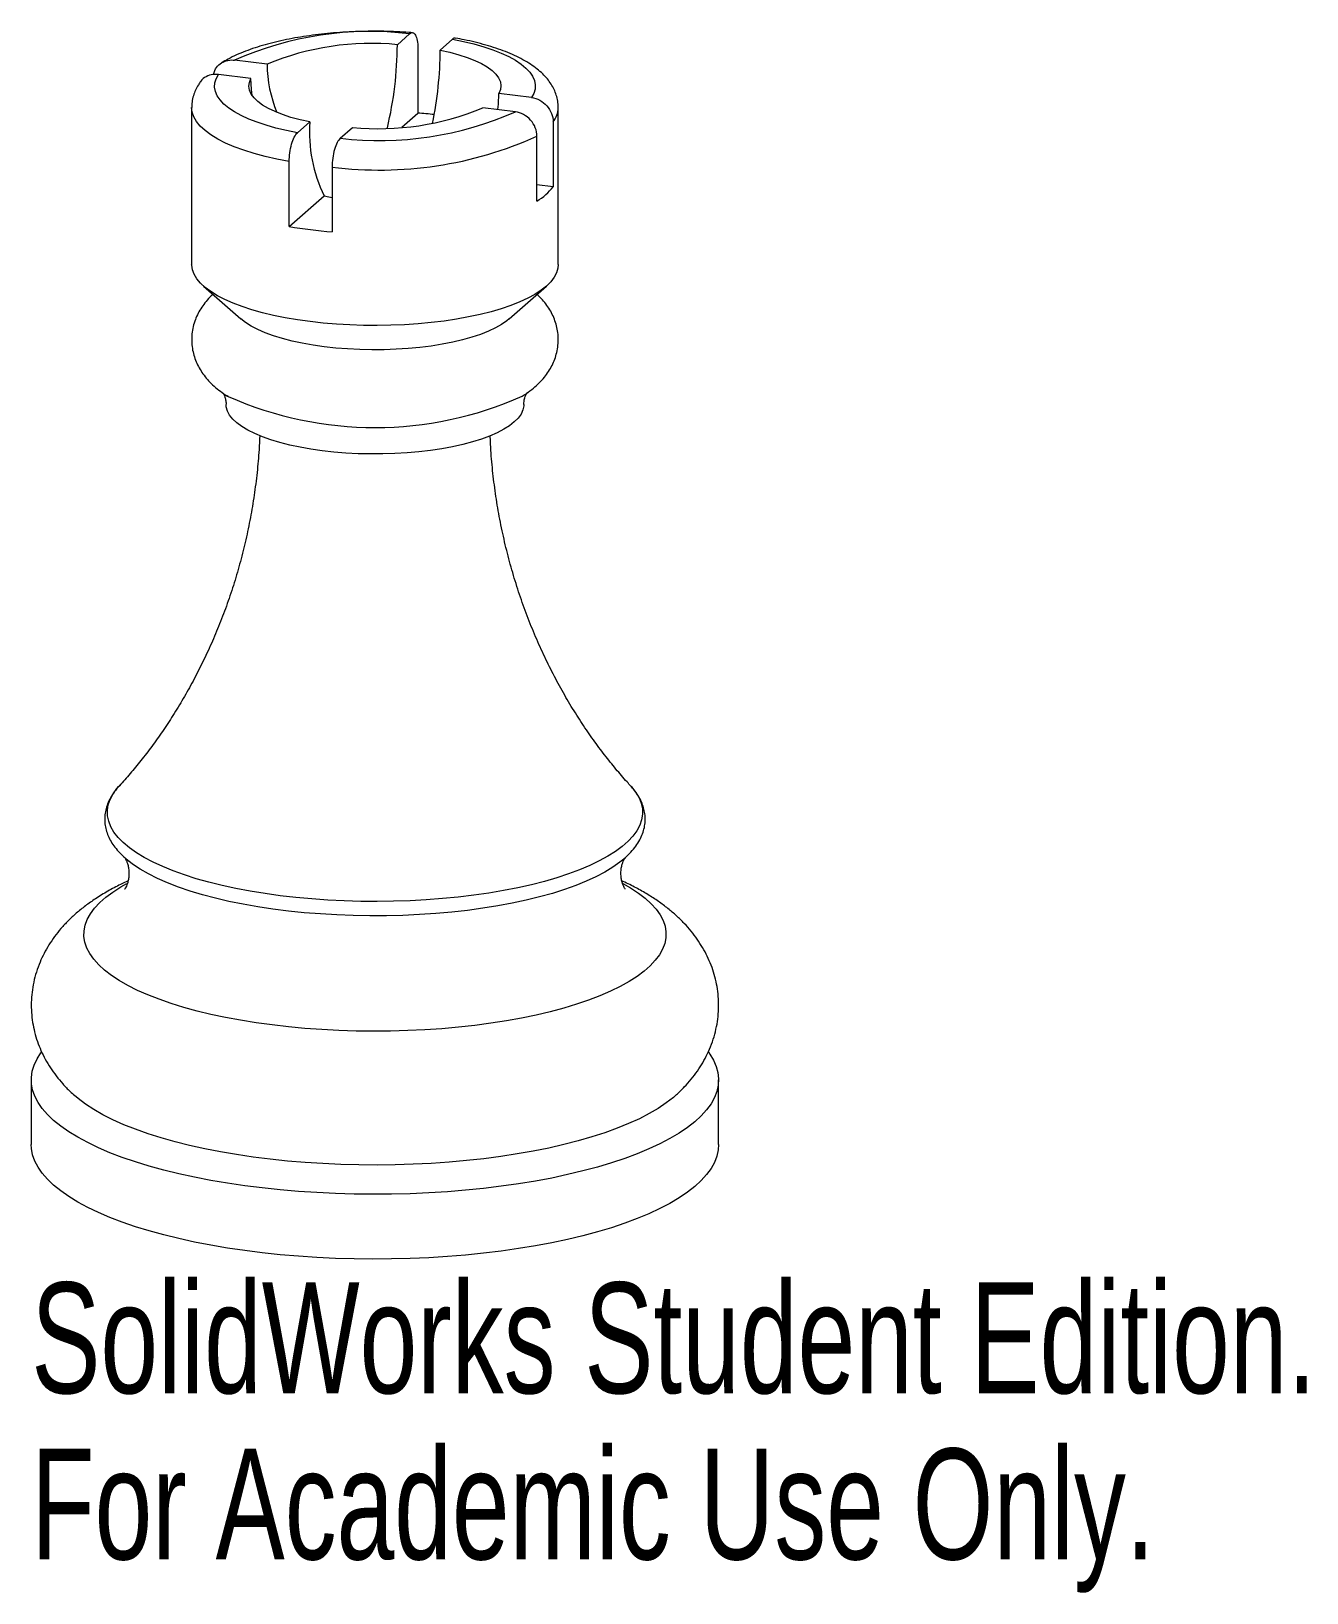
# Paper-space layout '_Dimetric' of a CAD drawing. Header units: millimetres. Extents: x -15 to 40.7, y -19.6 to 48.6.
import ezdxf

# ---------------------------------------------------------------- set-up
doc = ezdxf.new("R2010")
doc.units = ezdxf.units.MM
doc.styles.add('SLDTEXTSTYLE0', font='TXT', dxfattribs={"width": 0.7})

psp = doc.layouts.new('_Dimetric')

# ---------------------------------------------------------------- linework, layer by layer
at = {"color": 7, "linetype": 'Continuous', "lineweight": 15}
for p, q in [((0.977, 48.002), (1.514, 48.476)), ((1.871, 47.848), (1.871, 45.019)), ((2.848, 47.766), (3.385, 48.24)), ((-4.705, 47.147), (-6.127, 47.326)), ((-5.413, 46.523), (-6.834, 46.702)), ((6.834, 45.693), (5.413, 45.872)), ((-8, 45.255), (-8, 38.41)), ((1.176, 44.407), (1.871, 45.019)), ((6.127, 45.069), (4.705, 45.248)), ((8, 38.41), (8, 45.255)), ((-3.385, 44.155), (-2.848, 44.629)), ((-1.514, 43.92), (-0.977, 44.393)), ((7.778, 44.631), (7.778, 41.803)), ((7.071, 41.179), (7.071, 44.008)), ((-3.742, 40.069), (-3.742, 42.898)), ((-1.871, 42.662), (-1.871, 39.834)), ((7.778, 41.803), (7.071, 41.892)), ((-3.742, 40.069), (-2.222, 41.409)), ((-7.483, 37.468), (-5.855, 36.032)), ((5.855, 36.032), (7.483, 37.468)), ((-6.403, 32.645), (-6.45, 32.674)), ((-10.672, 12.311), (-10.857, 12.46)), ((10.855, 12.458), (10.808, 12.418)), ((-15, 2.828), (-15, 0)), ((15, 0), (15, 2.828))]:
    psp.add_line(p, q, dxfattribs=at)
at = {"color": 7, "linetype": 'Continuous', "lineweight": 15, "flags": 128}
for points in [[(2.848, 47.766), (3.271, 47.672), (3.666, 47.564), (4.03, 47.445), (4.359, 47.316), (4.651, 47.176), (4.903, 47.029), (5.112, 46.874), (5.278, 46.713), (5.399, 46.548), (5.473, 46.38), (5.5, 46.21), (5.48, 46.04), (5.413, 45.872)], [(3.385, 48.24), (3.865, 48.143), (4.321, 48.033), (4.748, 47.912), (5.145, 47.78), (5.509, 47.637), (5.838, 47.485), (6.129, 47.325), (6.38, 47.158), (6.59, 46.984), (6.758, 46.805), (6.883, 46.623), (6.963, 46.438), (6.998, 46.251), (6.988, 46.064), (6.934, 45.877), (6.834, 45.693)], [(-3.385, 44.155), (-3.865, 44.252), (-4.321, 44.362), (-4.748, 44.483), (-5.145, 44.616), (-5.509, 44.758), (-5.838, 44.91), (-6.129, 45.07), (-6.38, 45.238), (-6.59, 45.411), (-6.758, 45.59), (-6.883, 45.772), (-6.963, 45.958), (-6.998, 46.145), (-6.988, 46.332), (-6.934, 46.518), (-6.834, 46.702)], [(-2.848, 44.629), (-3.271, 44.724), (-3.666, 44.831), (-4.03, 44.95), (-4.359, 45.08), (-4.651, 45.219), (-4.903, 45.367), (-5.112, 45.522), (-5.278, 45.682), (-5.399, 45.847), (-5.473, 46.015), (-5.5, 46.185), (-5.48, 46.355), (-5.413, 46.523)], [(-5.361, 45.787), (-5.391, 46.05), (-5.413, 46.523)], [(5.363, 45.166), (5.391, 45.404), (5.413, 45.872)], [(-2.222, 41.409), (-2.013, 41.362), (-1.871, 41.334)], [(8, 38.41), (7.985, 38.245), (7.925, 38.046), (7.821, 37.85), (7.674, 37.657), (7.483, 37.468), (7.251, 37.284), (6.978, 37.106), (6.666, 36.936), (6.317, 36.774), (5.933, 36.621), (5.515, 36.479), (5.067, 36.347), (4.59, 36.226), (4.087, 36.118), (3.562, 36.023), (3.017, 35.941), (2.454, 35.872), (1.879, 35.818), (1.292, 35.779), (0.699, 35.754), (0.101, 35.744), (-0.497, 35.749), (-1.092, 35.769), (-1.682, 35.803), (-2.261, 35.852), (-2.828, 35.916), (-3.38, 35.993), (-3.912, 36.084), (-4.423, 36.188), (-4.909, 36.305), (-5.367, 36.433), (-5.795, 36.572), (-6.191, 36.722), (-6.552, 36.88), (-6.877, 37.048), (-7.163, 37.223), (-7.409, 37.405), (-7.614, 37.592), (-7.776, 37.784), (-7.895, 37.98), (-7.969, 38.178), (-7.999, 38.377), (-8, 38.41)], [(5.855, 36.032), (5.756, 35.95), (5.527, 35.79), (5.258, 35.637), (4.951, 35.493), (4.608, 35.357), (4.232, 35.232), (3.826, 35.118), (3.392, 35.016), (2.933, 34.926), (2.454, 34.85), (1.957, 34.788), (1.445, 34.739), (0.924, 34.706), (0.395, 34.687), (-0.136, 34.683), (-0.666, 34.695), (-1.192, 34.721), (-1.709, 34.762), (-2.213, 34.818), (-2.702, 34.887), (-3.171, 34.971), (-3.617, 35.067), (-4.037, 35.175), (-4.428, 35.295), (-4.788, 35.425), (-5.112, 35.566), (-5.4, 35.714), (-5.649, 35.871), (-5.855, 36.032)], [(6.5, 32.305), (6.497, 32.238), (6.458, 32.06), (6.376, 31.883), (6.249, 31.709), (6.08, 31.539), (5.87, 31.374), (5.619, 31.216), (5.33, 31.065), (5.005, 30.922), (4.645, 30.789), (4.254, 30.667), (3.833, 30.555), (3.387, 30.456), (2.917, 30.369), (2.427, 30.295), (1.921, 30.235), (1.402, 30.189), (0.873, 30.158), (0.338, 30.141), (-0.199, 30.139), (-0.735, 30.152), (-1.266, 30.18), (-1.788, 30.222), (-2.298, 30.278), (-2.792, 30.348), (-3.268, 30.432), (-3.72, 30.528), (-4.148, 30.637), (-4.547, 30.757), (-4.915, 30.887), (-5.249, 31.027), (-5.548, 31.176), (-5.809, 31.333), (-6.03, 31.496), (-6.21, 31.665), (-6.347, 31.838), (-6.441, 32.014), (-6.491, 32.192), (-6.5, 32.304)], [(14.553, 4.04), (14.619, 3.949), (14.78, 3.681), (14.898, 3.411), (14.971, 3.139), (15, 2.866), (14.983, 2.592), (14.922, 2.32), (14.817, 2.049), (14.667, 1.781), (14.473, 1.515), (14.237, 1.254), (13.957, 0.997), (13.637, 0.746), (13.275, 0.5), (12.874, 0.262), (12.434, 0.032), (11.958, -0.19), (11.445, -0.404), (10.899, -0.607), (10.319, -0.8), (9.71, -0.983), (9.071, -1.154), (8.405, -1.313), (7.714, -1.46), (7, -1.594), (6.265, -1.715), (5.511, -1.822), (4.741, -1.915), (3.957, -1.994), (3.161, -2.059), (2.355, -2.11), (1.543, -2.145), (0.726, -2.166), (-0.093, -2.171), (-0.912, -2.162), (-1.729, -2.138), (-2.54, -2.099), (-3.343, -2.046), (-4.137, -1.978), (-4.918, -1.895), (-5.685, -1.799), (-6.434, -1.688), (-7.164, -1.564), (-7.873, -1.427), (-8.559, -1.278), (-9.219, -1.116), (-9.851, -0.942), (-10.454, -0.757), (-11.026, -0.562), (-11.565, -0.356), (-12.069, -0.14), (-12.538, 0.084), (-12.969, 0.316), (-13.361, 0.556), (-13.713, 0.802), (-14.025, 1.055), (-14.294, 1.313), (-14.521, 1.575), (-14.705, 1.842), (-14.845, 2.111), (-14.94, 2.382), (-14.991, 2.655), (-14.997, 2.928), (-14.958, 3.201), (-14.875, 3.472), (-14.747, 3.742), (-14.576, 4.009), (-14.558, 4.033)], [(13.127, 2.149), (13.024, 2.06), (12.713, 1.817), (12.361, 1.58), (11.969, 1.351), (11.539, 1.129), (11.072, 0.915), (10.57, 0.711), (10.034, 0.517), (9.465, 0.333), (8.866, 0.16), (8.239, -0.002), (7.586, -0.151), (6.908, -0.288), (6.208, -0.412), (5.488, -0.522), (4.751, -0.619), (3.998, -0.701), (3.232, -0.769), (2.457, -0.823), (1.673, -0.862), (0.884, -0.886), (0.092, -0.895), (-0.7, -0.89), (-1.49, -0.869), (-2.275, -0.833), (-3.053, -0.783), (-3.821, -0.718), (-4.577, -0.639), (-5.318, -0.546), (-6.043, -0.438), (-6.747, -0.318), (-7.431, -0.184), (-8.09, -0.037), (-8.723, 0.121), (-9.329, 0.292), (-9.905, 0.473), (-10.448, 0.665), (-10.959, 0.867), (-11.434, 1.078), (-11.873, 1.298), (-12.274, 1.526), (-12.635, 1.761), (-12.956, 2.003), (-13.117, 2.14)], [(15, 0), (14.983, -0.236), (14.922, -0.508), (14.817, -0.779), (14.667, -1.048), (14.473, -1.313), (14.237, -1.575), (13.957, -1.831), (13.637, -2.083), (13.275, -2.328), (12.874, -2.566), (12.434, -2.797), (11.958, -3.019), (11.445, -3.232), (10.899, -3.435), (10.319, -3.629), (9.71, -3.811), (9.071, -3.982), (8.405, -4.141), (7.714, -4.288), (7, -4.422), (6.265, -4.543), (5.511, -4.65), (4.741, -4.744), (3.957, -4.823), (3.161, -4.888), (2.355, -4.938), (1.543, -4.973), (0.726, -4.994), (-0.093, -5), (-0.912, -4.991), (-1.729, -4.967), (-2.54, -4.928), (-3.343, -4.874), (-4.137, -4.806), (-4.918, -4.724), (-5.685, -4.627), (-6.434, -4.517), (-7.164, -4.393), (-7.873, -4.256), (-8.559, -4.106), (-9.219, -3.944), (-9.851, -3.771), (-10.454, -3.586), (-11.026, -3.39), (-11.565, -3.184), (-12.069, -2.969), (-12.538, -2.745), (-12.969, -2.512), (-13.361, -2.273), (-13.713, -2.026), (-14.025, -1.773), (-14.294, -1.515), (-14.521, -1.253), (-14.705, -0.987), (-14.845, -0.718), (-14.94, -0.446), (-14.991, -0.174), (-15, 0)]]:
    psp.add_lwpolyline(points, dxfattribs=at)
at = {"color": 8, "linetype": 'Continuous', "lineweight": 15, "flags": 128}
for points in [[(-3.742, 42.898), (-4.279, 43.002), (-4.79, 43.119), (-5.273, 43.249), (-5.724, 43.392), (-6.14, 43.545), (-6.52, 43.709), (-6.86, 43.883), (-7.158, 44.064), (-7.414, 44.253), (-7.625, 44.448), (-7.79, 44.647), (-7.907, 44.85), (-7.978, 45.056), (-8, 45.255)], [(11.175, 15.635), (11.209, 15.597), (11.39, 15.365), (11.528, 15.129), (11.622, 14.892), (11.673, 14.652), (11.678, 14.413), (11.64, 14.173), (11.558, 13.935), (11.431, 13.699), (11.261, 13.466), (11.049, 13.237), (10.795, 13.012), (10.499, 12.794), (10.164, 12.581), (9.79, 12.377), (9.38, 12.18), (8.933, 11.992), (8.453, 11.813), (7.941, 11.645), (7.398, 11.487), (6.827, 11.341), (6.231, 11.207), (5.611, 11.085), (4.97, 10.977), (4.309, 10.881), (3.633, 10.8), (2.942, 10.732), (2.241, 10.679), (1.531, 10.64), (0.815, 10.616), (0.096, 10.607), (-0.623, 10.612), (-1.34, 10.632), (-2.052, 10.667), (-2.756, 10.717), (-3.45, 10.78), (-4.13, 10.858), (-4.795, 10.95), (-5.442, 11.055), (-6.068, 11.173), (-6.671, 11.304), (-7.248, 11.447), (-7.798, 11.601), (-8.319, 11.767), (-8.808, 11.943), (-9.264, 12.128), (-9.684, 12.323), (-10.068, 12.526), (-10.414, 12.736), (-10.72, 12.953), (-10.985, 13.176), (-11.209, 13.404), (-11.39, 13.636), (-11.528, 13.872), (-11.622, 14.109), (-11.673, 14.349), (-11.678, 14.588), (-11.64, 14.828), (-11.558, 15.066), (-11.431, 15.302), (-11.261, 15.535), (-11.176, 15.634)], [(10.808, 12.418), (10.688, 12.323), (10.38, 12.104), (10.032, 11.892), (9.645, 11.688), (9.221, 11.493), (8.761, 11.306), (8.267, 11.13), (7.742, 10.964), (7.186, 10.809), (6.602, 10.666), (5.993, 10.535), (5.361, 10.417), (4.708, 10.313), (4.037, 10.222), (3.35, 10.146), (2.65, 10.083), (1.94, 10.036), (1.223, 10.003), (0.5, 9.985), (-0.224, 9.982), (-0.947, 9.994), (-1.667, 10.021), (-2.38, 10.063), (-3.084, 10.12), (-3.776, 10.191), (-4.454, 10.277), (-5.114, 10.376), (-5.754, 10.489), (-6.372, 10.614), (-6.966, 10.753), (-7.533, 10.903), (-8.07, 11.065), (-8.576, 11.238), (-9.049, 11.42), (-9.487, 11.613), (-9.889, 11.814), (-10.252, 12.022), (-10.575, 12.238), (-10.672, 12.311)], [(10.825, 11.395), (11.16, 11.202), (11.5, 10.978), (11.8, 10.748), (12.058, 10.512), (12.273, 10.272), (12.446, 10.028), (12.575, 9.78), (12.66, 9.531), (12.7, 9.28), (12.696, 9.029), (12.647, 8.779), (12.554, 8.53), (12.416, 8.283), (12.235, 8.04), (12.011, 7.8), (11.745, 7.565), (11.437, 7.336), (11.09, 7.114), (10.703, 6.898), (10.279, 6.691), (9.819, 6.492), (9.324, 6.303), (8.797, 6.124), (8.238, 5.956), (7.651, 5.799), (7.037, 5.654), (6.398, 5.521), (5.736, 5.401), (5.055, 5.294), (4.355, 5.201), (3.641, 5.122), (2.913, 5.057), (2.176, 5.007), (1.43, 4.972), (0.68, 4.951), (-0.073, 4.945), (-0.825, 4.954), (-1.575, 4.977), (-2.319, 5.016), (-3.054, 5.069), (-3.78, 5.136), (-4.491, 5.218), (-5.188, 5.314), (-5.865, 5.423), (-6.523, 5.545), (-7.157, 5.681), (-7.766, 5.828), (-8.348, 5.987), (-8.901, 6.158), (-9.422, 6.339), (-9.91, 6.53), (-10.364, 6.73), (-10.781, 6.939), (-11.16, 7.156), (-11.5, 7.38), (-11.8, 7.61), (-12.058, 7.846), (-12.273, 8.086), (-12.446, 8.331), (-12.575, 8.578), (-12.66, 8.827), (-12.7, 9.078), (-12.696, 9.329), (-12.647, 9.579), (-12.554, 9.828), (-12.416, 10.075), (-12.235, 10.319), (-12.011, 10.558), (-11.745, 10.793), (-11.437, 11.022), (-11.09, 11.245), (-10.827, 11.394)]]:
    psp.add_lwpolyline(points, dxfattribs=at)
at = {"color": 7, "linetype": 'Continuous', "lineweight": 15}
for centre, radius, start, end in [((-0.207, 33.95), 14.628, 83.24172, 113.87271), ((-0.175, 36.348), 11.711, 84.35548, 112.75895), ((-14.74, 48.053), 15.717, 346.46033, 359.81409), ((-12.935, 47.823), 15.783, 348.09195, 359.79492), ((0.84, 47.177), 5.546, 180.31055, 202.59445), ((0.207, 58.445), 14.628, 263.24172, 293.87271), ((0.175, 56.047), 11.711, 264.35548, 292.75895), ((0.153, 23.545), 21.542, 83.52151, 85.42711), ((3.534, 44.198), 6.396, 176.13152, 205.84438), ((0.213, 59.199), 16.668, 262.81779, 294.29664), ((5.791, 43.343), 2.514, 300.60367, 322.21558), ((-0.306, 59.799), 20.027, 260.12094, 265.51755)]:
    psp.add_arc(centre, radius, start, end, dxfattribs=at)
at = {"color": 8, "linetype": 'Continuous', "lineweight": 15}
for centre, radius, start, end in [((6.961, 45.273), 1.04, 321.8554, 358.98244), ((-0.005, 47.102), 15.809, 246.12867, 294.01858)]:
    psp.add_arc(centre, radius, start, end, dxfattribs=at)
at = {"color": 7, "linetype": 'Continuous', "lineweight": 15}
for points, knots in [([(1.635, 48.526), (1.586, 48.53), (1.357, 48.548), (0.943, 48.57), (0.392, 48.587), (-0.161, 48.59), (-0.714, 48.579), (-1.262, 48.554), (-1.805, 48.515), (-2.339, 48.463), (-2.862, 48.397), (-3.372, 48.318), (-3.867, 48.225), (-4.344, 48.119), (-4.802, 47.999), (-5.239, 47.866), (-5.655, 47.718), (-6.047, 47.555), (-6.395, 47.387), (-6.597, 47.265), (-6.689, 47.209)], [0, 0, 0, 0, 0.015543, 0.072994, 0.130387, 0.187741, 0.245091, 0.302462, 0.359885, 0.417396, 0.475036, 0.532852, 0.590897, 0.649238, 0.707956, 0.767152, 0.826949, 0.887487, 0.948909, 1, 1, 1, 1]), ([(1.514, 48.476), (1.561, 48.517), (1.607, 48.533), (1.693, 48.516), (1.733, 48.481), (1.799, 48.366), (1.825, 48.285), (1.862, 48.087), (1.871, 47.972), (1.871, 47.848)], [0, 0, 0, 0, 0.25, 0.25, 0.5, 0.5, 0.75, 0.75, 1, 1, 1, 1]), ([(3.515, 48.276), (3.494, 48.282), (3.452, 48.294), (3.407, 48.258), (3.385, 48.24)], [0, 0, 0, 0, 0.520114, 1, 1, 1, 1]), ([(7.998, 45.254), (7.999, 45.262), (8.006, 45.359), (7.98, 45.545), (7.921, 45.803), (7.823, 46.051), (7.691, 46.287), (7.524, 46.515), (7.32, 46.734), (7.077, 46.948), (6.79, 47.153), (6.463, 47.349), (6.099, 47.531), (5.705, 47.699), (5.286, 47.85), (4.845, 47.987), (4.384, 48.109), (3.942, 48.21), (3.646, 48.264), (3.517, 48.288)], [0, 0, 0, 0, 0.004843, 0.055895, 0.106671, 0.158041, 0.211021, 0.266645, 0.325886, 0.389401, 0.45706, 0.527657, 0.599417, 0.67072, 0.741172, 0.81076, 0.8796, 0.947831, 1, 1, 1, 1]), ([(-7.049, 46.702), (-7.032, 46.761), (-6.986, 46.918), (-6.827, 47.13), (-6.572, 47.291), (-6.323, 47.342), (-6.172, 47.33), (-6.127, 47.326)], [0, 0, 0, 0, 0.148415, 0.396245, 0.644016, 0.893274, 1, 1, 1, 1]), ([(-7.623, 46.374), (-7.651, 46.335), (-7.729, 46.223), (-7.834, 46.025), (-7.93, 45.773), (-7.99, 45.515), (-7.996, 45.338), (-7.998, 45.256)], [0, 0, 0, 0, 0.1216668, 0.3484118, 0.5650015, 0.7972313, 1, 1, 1, 1]), ([(-6.834, 46.702), (-6.916, 46.707), (-7.104, 46.716), (-7.373, 46.619), (-7.553, 46.486), (-7.613, 46.386), (-7.621, 46.373)], [0, 0, 0, 0, 0.261005, 0.605385, 0.94749, 1, 1, 1, 1]), ([(6.834, 45.693), (6.958, 45.677), (7.081, 45.638), (7.308, 45.515), (7.413, 45.432), (7.588, 45.237), (7.658, 45.123), (7.753, 44.883), (7.778, 44.755), (7.778, 44.631)], [0, 0, 0, 0, 0.25, 0.25, 0.5, 0.5, 0.75, 0.75, 1, 1, 1, 1]), ([(7.071, 44.008), (7.071, 44.132), (7.047, 44.258), (6.951, 44.501), (6.881, 44.613), (6.705, 44.809), (6.6, 44.892), (6.373, 45.014), (6.25, 45.054), (6.127, 45.069)], [0, 0, 0, 0, 0.25, 0.25, 0.5, 0.5, 0.75, 0.75, 1, 1, 1, 1]), ([(-3.742, 42.898), (-3.742, 43.023), (-3.732, 43.154), (-3.696, 43.415), (-3.67, 43.543), (-3.604, 43.775), (-3.564, 43.88), (-3.478, 44.049), (-3.431, 44.114), (-3.385, 44.155)], [0, 0, 0, 0, 0.25, 0.25, 0.5, 0.5, 0.75, 0.75, 1, 1, 1, 1]), ([(-1.514, 43.92), (-1.561, 43.878), (-1.607, 43.813), (-1.693, 43.643), (-1.733, 43.539), (-1.799, 43.307), (-1.826, 43.178), (-1.861, 42.919), (-1.871, 42.786), (-1.871, 42.662)], [0, 0, 0, 0, 0.25, 0.25, 0.5, 0.5, 0.75, 0.75, 1, 1, 1, 1]), ([(-7.073, 37.106), (-7.119, 37.064), (-7.245, 36.95), (-7.424, 36.74), (-7.606, 36.484), (-7.754, 36.215), (-7.873, 35.927), (-7.957, 35.62), (-8.001, 35.299), (-8.002, 34.981), (-7.963, 34.672), (-7.888, 34.375), (-7.777, 34.091), (-7.635, 33.821), (-7.462, 33.565), (-7.258, 33.323), (-7.02, 33.09), (-6.743, 32.869), (-6.531, 32.718), (-6.405, 32.647), (-6.392, 32.64)], [0, 0, 0, 0, 0.03653, 0.099418, 0.158678, 0.215298, 0.270083, 0.329577, 0.387156, 0.443311, 0.498656, 0.553624, 0.608844, 0.665005, 0.722898, 0.783451, 0.847724, 0.916813, 0.991495, 1, 1, 1, 1]), ([(6.424, 32.664), (6.487, 32.701), (6.66, 32.805), (6.909, 32.997), (7.171, 33.232), (7.393, 33.477), (7.58, 33.733), (7.733, 33.999), (7.854, 34.276), (7.942, 34.571), (7.994, 34.881), (8.006, 35.199), (7.976, 35.511), (7.909, 35.811), (7.807, 36.099), (7.673, 36.372), (7.508, 36.631), (7.309, 36.875), (7.163, 37.034), (7.079, 37.106), (7.076, 37.108)], [0, 0, 0, 0, 0.042586, 0.117205, 0.186204, 0.250271, 0.31051, 0.367945, 0.423414, 0.477586, 0.53594, 0.592837, 0.648772, 0.70422, 0.759762, 0.816074, 0.873925, 0.934215, 0.997984, 1, 1, 1, 1]), ([(-6.632, 32.797), (-6.623, 32.782), (-6.601, 32.749), (-6.556, 32.649), (-6.517, 32.508), (-6.496, 32.383), (-6.501, 32.315), (-6.502, 32.306)], [0, 0, 0, 0, 0.200601, 0.436772, 0.686775, 0.958482, 1, 1, 1, 1]), ([(6.504, 32.304), (6.504, 32.345), (6.503, 32.445), (6.536, 32.586), (6.581, 32.71), (6.624, 32.788), (6.652, 32.826), (6.652, 32.825), (6.652, 32.825)], [0, 0, 0, 0, 0.141509, 0.343737, 0.526561, 0.715183, 0.890394, 1, 1, 1, 1]), ([(-5.029, 30.94), (-5.038, 30.736), (-5.06, 30.198), (-5.141, 29.33), (-5.266, 28.341), (-5.43, 27.362), (-5.631, 26.398), (-5.867, 25.449), (-6.137, 24.519), (-6.44, 23.61), (-6.774, 22.724), (-7.135, 21.864), (-7.523, 21.031), (-7.934, 20.23), (-8.364, 19.461), (-8.811, 18.728), (-9.27, 18.032), (-9.738, 17.377), (-10.209, 16.762), (-10.68, 16.193), (-11, 15.821), (-11.163, 15.648), (-11.169, 15.642)], [0, 0, 0, 0, 0.034813, 0.091841, 0.148668, 0.205276, 0.26164, 0.317736, 0.373532, 0.428992, 0.484073, 0.538722, 0.592878, 0.64647, 0.699416, 0.751623, 0.802993, 0.85342, 0.9028, 0.951033, 0.998032, 1, 1, 1, 1]), ([(11.169, 15.646), (11.113, 15.705), (10.894, 15.941), (10.511, 16.392), (10.019, 17.004), (9.527, 17.666), (9.04, 18.373), (8.564, 19.124), (8.104, 19.916), (7.665, 20.745), (7.25, 21.608), (6.863, 22.5), (6.508, 23.419), (6.187, 24.36), (5.902, 25.321), (5.654, 26.297), (5.444, 27.286), (5.274, 28.284), (5.145, 29.29), (5.061, 30.177), (5.038, 30.729), (5.029, 30.944)], [0, 0, 0, 0, 0.016646, 0.065993, 0.116791, 0.168935, 0.22229, 0.276702, 0.332009, 0.388049, 0.444669, 0.501734, 0.559124, 0.616738, 0.674494, 0.732323, 0.790172, 0.847996, 0.905761, 0.963438, 1, 1, 1, 1]), ([(-11.128, 15.68), (-11.154, 15.653), (-11.264, 15.544), (-11.416, 15.342), (-11.581, 15.075), (-11.699, 14.803), (-11.772, 14.529), (-11.801, 14.258), (-11.79, 13.991), (-11.738, 13.728), (-11.648, 13.471), (-11.52, 13.219), (-11.353, 12.971), (-11.145, 12.727), (-10.914, 12.502), (-10.736, 12.362), (-10.654, 12.299)], [0, 0, 0, 0, 0.026367, 0.108504, 0.188664, 0.266097, 0.340647, 0.412856, 0.483727, 0.55433, 0.625569, 0.698488, 0.77381, 0.851782, 0.932108, 1, 1, 1, 1]), ([(10.802, 12.416), (10.888, 12.489), (11.066, 12.643), (11.29, 12.891), (11.482, 13.154), (11.628, 13.424), (11.73, 13.697), (11.787, 13.97), (11.802, 14.24), (11.776, 14.506), (11.71, 14.766), (11.607, 15.022), (11.464, 15.272), (11.301, 15.498), (11.171, 15.635), (11.114, 15.695)], [0, 0, 0, 0, 0.079304, 0.165342, 0.249955, 0.332191, 0.411453, 0.487849, 0.56215, 0.635496, 0.708863, 0.783306, 0.859808, 0.938959, 1, 1, 1, 1]), ([(-10.928, 12.528), (-10.927, 12.527), (-10.924, 12.523), (-10.892, 12.476), (-10.848, 12.391), (-10.798, 12.265), (-10.754, 12.096), (-10.731, 11.886), (-10.74, 11.667), (-10.777, 11.475), (-10.825, 11.331), (-10.874, 11.226), (-10.911, 11.164), (-10.931, 11.138), (-10.928, 11.142), (-10.927, 11.143)], [0, 0, 0, 0, 0.065809, 0.141122, 0.217961, 0.297841, 0.382741, 0.475072, 0.576404, 0.665986, 0.747318, 0.823202, 0.902034, 0.977283, 1, 1, 1, 1]), ([(10.927, 11.143), (10.927, 11.143), (10.927, 11.143), (10.9, 11.181), (10.858, 11.257), (10.808, 11.374), (10.763, 11.534), (10.733, 11.735), (10.735, 11.954), (10.767, 12.154), (10.813, 12.31), (10.863, 12.424), (10.904, 12.496), (10.929, 12.529), (10.927, 12.527), (10.927, 12.526)], [0, 0, 0, 0, 0.049492, 0.124642, 0.20104, 0.280115, 0.363737, 0.454252, 0.553699, 0.645672, 0.728683, 0.805645, 0.885618, 0.961458, 1, 1, 1, 1]), ([(-10.775, 11.505), (-10.884, 11.456), (-11.191, 11.316), (-11.665, 11.06), (-12.177, 10.748), (-12.633, 10.426), (-13.031, 10.105), (-13.387, 9.774), (-13.703, 9.434), (-13.984, 9.083), (-14.23, 8.722), (-14.443, 8.349), (-14.629, 7.953), (-14.783, 7.533), (-14.899, 7.092), (-14.973, 6.649), (-15.005, 6.206), (-14.996, 5.766), (-14.948, 5.333), (-14.861, 4.91), (-14.739, 4.498), (-14.581, 4.099), (-14.391, 3.713), (-14.168, 3.342), (-13.913, 2.984), (-13.625, 2.64), (-13.354, 2.354), (-13.172, 2.194), (-13.104, 2.134)], [0, 0, 0, 0, 0.0303259, 0.0853183, 0.140602, 0.1885681, 0.233952, 0.2767842, 0.3173625, 0.3560639, 0.393255, 0.4292588, 0.4643485, 0.5023231, 0.5393671, 0.5756276, 0.6113059, 0.6465831, 0.6816195, 0.7165475, 0.7515478, 0.786815, 0.8225658, 0.8590476, 0.8965464, 0.9353925, 0.9759588, 1, 1, 1, 1]), ([(13.122, 2.147), (13.135, 2.158), (13.269, 2.271), (13.498, 2.505), (13.804, 2.846), (14.072, 3.201), (14.307, 3.566), (14.516, 3.956), (14.694, 4.371), (14.836, 4.809), (14.935, 5.252), (14.991, 5.696), (15.006, 6.137), (14.981, 6.575), (14.917, 7.004), (14.815, 7.423), (14.678, 7.829), (14.507, 8.223), (14.303, 8.603), (14.067, 8.968), (13.799, 9.321), (13.497, 9.661), (13.16, 9.99), (12.784, 10.31), (12.365, 10.62), (11.901, 10.922), (11.39, 11.209), (11.012, 11.405), (10.796, 11.499), (10.774, 11.508)], [0, 0, 0, 0, 0.004493, 0.046584, 0.086544, 0.124753, 0.161567, 0.19729, 0.23605, 0.27373, 0.310488, 0.346548, 0.382101, 0.417324, 0.452354, 0.48735, 0.522496, 0.557996, 0.594078, 0.631006, 0.669083, 0.708659, 0.750121, 0.793865, 0.840217, 0.889294, 0.940812, 0.994007, 1, 1, 1, 1])]:
    psp.add_open_spline(points, degree=3, knots=knots, dxfattribs=at)

# ---------------------------------------------------------------- texts
at = {"color": 7, "linetype": 'Continuous', "char_height": 4.83362, "attachment_point": 1, "style": 'SLDTEXTSTYLE0'}
for s, insert in [('SolidWorks Student Edition.', (-15, -6.019)), ('For Academic Use Only.', (-15, -13.27))]:
    psp.add_mtext(s, dxfattribs=dict(at, insert=insert))

doc.saveas('drawing.dxf')
